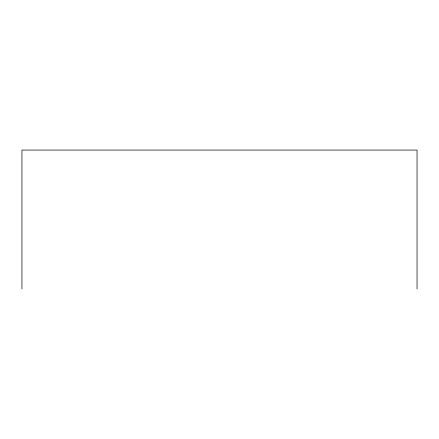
<?xml version="1.0" encoding="UTF-8"?>
<svg xmlns="http://www.w3.org/2000/svg" width="439" height="439" viewBox="0 0 439 439"><rect width="100%" height="100%" fill="white"/><g stroke="black" fill="none" stroke-linecap="round" stroke-linejoin="round"><path stroke-width="0.66" d="M417.05 288.933L417.05 150.067L21.95 150.067L21.95 288.933"/></g></svg>
